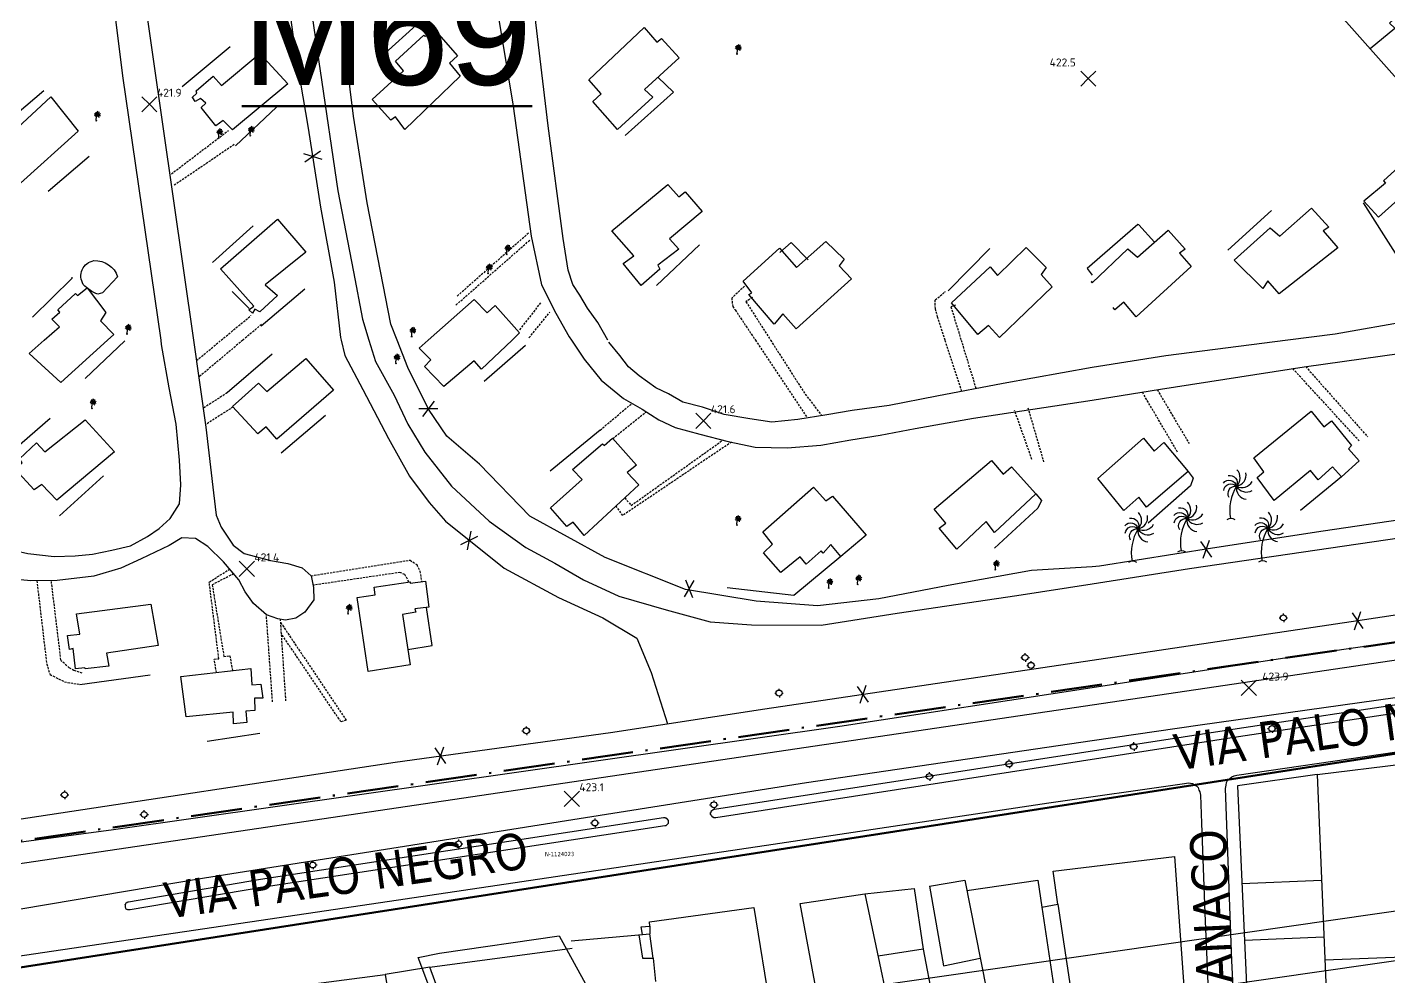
# Model space of a CAD drawing. Header units: metres. Extents: x 2 to 659295185, y -28 to 1124222152.
# Drawn here: x 656244.4 to 656563.3, y 1123994.5 to 1124216.8 of the extents above; entities that cross this region are included whole.
import ezdxf
from ezdxf.enums import TextEntityAlignment as Align

# ---------------------------------------------------------------- set-up
doc = ezdxf.new("R2010")
doc.units = ezdxf.units.M
doc.header["$MEASUREMENT"] = 0
doc.linetypes.add('ACAD_ISO10W100', pattern=[18.5, 12, -3, 0.5, -3])
doc.linetypes.add('DASHED', pattern=[0.75, 0.5, -0.25])
doc.layers.get('0').update_dxf_attribs({"linetype": 'CONTINUOUS'})
for name, color, linetype in [('CALLES', 1, 'CONTINUOUS'), ('CANAL', 5, 'CONTINUOUS'), ('CARRET-PAV', 10, 'CONTINUOUS'), ('CASA', 7, 'CONTINUOUS'), ('CERCA', 7, 'CONTINUOUS'), ('CONCRETO', 7, 'DASHED'), ('CURVAS', 2, 'CONTINUOUS'), ('División Parroquial', 130, 'CONTINUOUS'), ('MANZANA', 30, 'CONTINUOUS'), ('PALMERA', 3, 'CONTINUOUS'), ('Parcelas', 140, 'CONTINUOUS'), ('PARED', 7, 'CONTINUOUS'), ('POSTE', 2, 'CONTINUOUS'), ('PUNTO-ELEV', 7, 'CONTINUOUS')]:
    doc.layers.add(name, color=color, linetype=linetype)
doc.layers.add('MANZANA URBA', color=30, linetype='ACAD_ISO10W100', lineweight=80)
doc.styles.add("PG'''Edf$0$Arial", font='arial.ttf')
doc.styles.add('SIMPLEX', font='SIMPLEX', dxfattribs={"width": 1.33})
doc.styles.get("Standard").update_dxf_attribs({"font": 'tahoma.ttf'})

# ---------------------------------------------------------------- blocks, each defined once
blk = doc.blocks.new('FENCTICK')
for p, q in [((-2, -4), (2, 4)), ((2, -4), (-2, 4))]:
    blk.add_line(p, q)
blk = doc.blocks.new('PALMERA')
at = {"layer": 'PALMERA'}
for points in [[(0, 0), (0, 0, 0.424837), (0.04, 1.52)], [(-1.23, 0.29, -0.633254), (0, 0, 0.424837), (1.47, -0.41)], [(-1.2, -0.41, -0.633254), (0, 0, 0.424837), (1.46, 0.44)], [(-0.69, -1.06, -0.633254), (0, 0, 0.424837), (0.88, 1.25)], [(-0.79, 0.99, -0.633254), (0, 0, 0.424837), (0.91, -1.23)]]:
    blk.add_lwpolyline(points, format="xyb", dxfattribs=at)
for centre, radius, start, end in [((3.67, -2.25), 4.3, 148.4707, 190.3981), ((-0.5, -3.71, -1.72), 0.688, 55.4664, 124.5336)]:
    blk.add_arc(centre, radius, start, end, dxfattribs=at)
blk = doc.blocks.new('SPOTX')
for points in [[(-0.71, -0.71), (0, 0), (0.71, 0.71)], [(0.71, -0.71), (0, 0), (-0.71, 0.71)]]:
    blk.add_lwpolyline(points)
blk = doc.blocks.new('POSTES')
at = {"layer": 'POSTE', "elevation": 431.35}
for points in [[(657805.97, 1127519.6), (657806.27, 1127519.61)], [(657806.94, 1127520.61), (657806.94, 1127520.31)], [(657807.68, 1127519.6), (657807.98, 1127519.61)], [(657807.07, 1127518.89), (657807.08, 1127518.59)]]:
    blk.add_lwpolyline(points, dxfattribs=at)
at = {"layer": 'POSTE', "color": 2}
blk.add_circle((657806.98, 1127519.6, 425.07), 0.7, dxfattribs=at)

msp = doc.modelspace()

# ---------------------------------------------------------------- linework, layer by layer
at = {"layer": 'CANAL'}
for points, elevation in [([(656300.0167, 1124296.1181), (656308.952, 1124234.7905), (656317.206, 1124178.4425)], 426.2108), ([(656300.133, 1124295.1595), (656308.952, 1124234.7905), (656317.206, 1124178.4425)], 426.2108), ([(656317.206, 1124178.4425), (656320.86, 1124159.525), (656322.958, 1124148.467), (656324.4821, 1124143.511)], 857.5607), ([(656324.4821, 1124143.511), (656326.021, 1124138.507), (656330.379, 1124130.67), (656333.614, 1124123.829), (656337.575, 1124117.261), (656343.795, 1124109.292), (656352.637, 1124101.126), (656361.222, 1124094.994), (656367.993, 1124091.321), (656374.729, 1124087.428), (656383.04, 1124083.583), (656394.114, 1124080.379), (656404.434, 1124077.594), (656414.06, 1124076.851), (656430.38, 1124076.803), (656448.211, 1124079.565), (656476.21, 1124083.728), (656493.8615, 1124086.4872)], 426.2108), ([(656493.8615, 1124086.4872), (656516.699, 1124090.057), (656575.952, 1124098.739), (656622.84, 1124105.856), (656670.169, 1124112.4759)], 426.2108)]:
    msp.add_lwpolyline(points, dxfattribs=dict(at, elevation=elevation))
at = {"layer": 'CARRET-PAV'}
for points, elevation in [([(656275.7827, 1124143.511), (656266.815, 1124205.44), (656257.462, 1124280.461), (656256.052, 1124283.7385)], 1293.2381), ([(656263.538, 1124282.0715), (656273.818, 1124210.391), (656283.3623, 1124143.511)], 860.3989), ([(656263.538, 1124282.0715), (656273.818, 1124210.391), (656283.3623, 1124143.511)], 1291.7488), ([(656380.4457, 1124143.511), (656378.116, 1124147.619), (656375.665, 1124150.98), (656373.891, 1124154.051), (656372.268, 1124156.585), (656371.126, 1124159.913), (656370.003, 1124167.356), (656366.431, 1124193.685), (656362.909, 1124223.119), (656361.18, 1124238.2), (656361.2864, 1124240.0458), (656361.4733, 1124240.9785), (656361.642, 1124241.54), (656362.4545, 1124242.6572), (656363.116, 1124243.208), (656365.163, 1124244.465), (656367.428, 1124245.357), (656368.8964, 1124245.7793), (656403.6291, 1124251.0142), (656462.9529, 1124260.2019), (656493.8615, 1124264.8998)], 1291.7164), ([(656350.008, 1124248.3845), (656358.287, 1124198.306), (656362.473, 1124167.892), (656364.927, 1124156.507), (656368.264, 1124149.86), (656371.407, 1124144.258), (656371.9154, 1124143.511)], 859.8756), ([(656350.008, 1124248.3845), (656358.287, 1124198.306), (656362.473, 1124167.892), (656364.927, 1124156.507), (656368.264, 1124149.86), (656371.407, 1124144.258), (656371.9154, 1124143.511)], 1291.2255), ([(656218.168, 1124134.8275), (656223.5283, 1124119.6442), (656229.1349, 1124107.4842), (656233.374, 1124099.6963), (656234.5547, 1124098.0729), (656236.8093, 1124096.0404), (656238.0233, 1124095.1875), (656241.8276, 1124094.1531), (656244.5871, 1124093.548), (656250.7407, 1124092.8649), (656255.6636, 1124093.0015), (656259.7659, 1124093.4114), (656264.2785, 1124094.3678), (656268.6544, 1124095.3242), (656272.62, 1124097.5102), (656275.355, 1124099.4231), (656277.9531, 1124101.7458), (656280.1411, 1124105.1615), (656280.4146, 1124109.6702), (656280.1411, 1124115.4087), (656279.3206, 1124123.8797), (656277.6796, 1124132.3507), (656275.924, 1124142.535), (656275.7827, 1124143.511)], 430.5383), ([(656283.3623, 1124143.511), (656286.3052, 1124123.1198), (656288.0832, 1124107.7554), (656288.688, 1124102.561), (656289.857, 1124099.724), (656292.654, 1124095.503), (656295.231, 1124093.585), (656301.437, 1124091.918), (656301.437, 1124091.918), (656305.4499, 1124091.2233), (656305.4499, 1124091.2233), (656308.82, 1124090.227), (656310.931, 1124088.329), (656311.512, 1124085.639), (656311.573, 1124082.746), (656309.429, 1124079.813), (656307.344, 1124078.391), (656304.906, 1124077.975), (656303.104, 1124078.294), (656300.496, 1124079.176), (656297.464, 1124081.823), (656295.45, 1124084.605), (656293.99, 1124087.378), (656290.4079, 1124091.6331), (656286.7157, 1124095.1855), (656283.887, 1124097.094), (656280.688, 1124097.237), (656277.6796, 1124095.4608), (656271.1158, 1124092.3183), (656266.3297, 1124090.1323), (656260.0394, 1124088.2195), (656251.4244, 1124087.2631), (656245.2709, 1124087.1264), (656239.6643, 1124087.6729)], 429.049), ([(656371.9154, 1124143.511), (656374.917, 1124139.1), (656378.846, 1124134.145), (656384.095, 1124129.827), (656388.449, 1124127.366), (656392.362, 1124124.845), (656396.216, 1124123.076), (656401.959, 1124121.47), (656408.6191, 1124119.8173), (656414.8989, 1124118.4448), (656422.4183, 1124118.2928), (656430.3464, 1124118.9141), (656437.3417, 1124120.1567), (656444.1816, 1124121.2439), (656452.4206, 1124122.7971), (656466.1004, 1124125.2822), (656493.8615, 1124129.4404)], 428.5257), ([(656493.8615, 1124137.1513), (656472.9866, 1124133.3465), (656457.4834, 1124130.4053), (656446.2976, 1124128.2485), (656437.663, 1124127.0721), (656431.7455, 1124126.0588), (656424.9056, 1124124.9716), (656418.8429, 1124124.3503), (656413.7214, 1124125.1113), (656407.6379, 1124126.0917), (656402.564, 1124127.826), (656398.022, 1124129.0328), (656394.614, 1124130.922), (656391.653, 1124132.384), (656387.802, 1124135.193), (656385.2663, 1124137.268), (656383.274, 1124139.909), (656380.702, 1124143.059), (656380.702, 1124143.059)], 429.0166), ([(656493.8615, 1124129.4404), (656509.856, 1124132.011), (656543.519, 1124137.284), (656575.235, 1124141.696), (656586.945, 1124143.511)], 428.5257), ([(656539.6567, 1124143.511), (656511.094, 1124139.869), (656493.8615, 1124137.1513)], 429.0166), ([(656660.919, 1124086.6785), (656541.483, 1124069.443), (656493.8615, 1124062.1351)], 429.2343), ([(656493.8615, 1124049.754), (656519.125, 1124053.444), (656593.796, 1124063.924), (656661.2366, 1124074.1281), (656661.2366, 1124074.1281), (656662.3859, 1124073.9193), (656663.5353, 1124073.3972), (656664.2667, 1124072.0398), (656664.539, 1124067.977)], 430.8328), ([(656493.8615, 1124062.1351), (656434.757, 1124053.065), (656264.628, 1124028.827), (656210.212, 1124021.581), (656203.35, 1124021.578), (656197.156, 1124022.588), (656193.917, 1124024.158), (656192.971, 1124024.896), (656190.275, 1124027.584), (656189.022, 1124029.622), (656187.9, 1124031.86), (656187.701, 1124031.956), (656183.509, 1124042.7335)], 429.2343), ([(656211.243, 1123971.436), (656211.425, 1123974.218), (656212.85, 1123976.943), (656216.457, 1123981.02), (656216.9673, 1123983.6034), (656216.087, 1123992.335), (656216.404, 1123995.227), (656217.697, 1123998.628), (656220.152, 1124001.393), (656224.931, 1124005.42), (656231.53, 1124008.162), (656236.8744, 1124009.3507), (656285.981, 1124017.601), (656426.939, 1124039.979), (656493.8615, 1124049.754)], 430.8328)]:
    msp.add_lwpolyline(points, dxfattribs=dict(at, elevation=elevation))
at = {"layer": 'CARRET-PAV', "linetype": 'Continuous', "elevation": 429.0166, "flags": 128}
msp.add_lwpolyline([(656586.195, 1124151.15), (656550.801, 1124144.932), (656539.6567, 1124143.511)], dxfattribs=at)
at = {"layer": 'CASA'}
for points, elevation in [([(656345.201, 1124210.052), (656343.327, 1124208.352), (656345.855, 1124205.297), (656332.915, 1124192.832), (656330.68, 1124195.824), (656329.59, 1124195), (656325.239, 1124199.844), (656332.561, 1124206.564), (656330.728, 1124208.858), (656337.338, 1124214.933), (656337.629, 1124214.585), (656339.679, 1124216.412)], 862.9976), ([(656388.9381, 1124216.7355), (656391.903, 1124213.265), (656393.037, 1124214.184), (656397.124, 1124209.645), (656388.996, 1124202.209), (656390.959, 1124200.428), (656382.685, 1124192.81), (656376.915, 1124199.427), (656378.875, 1124201.158), (656375.99, 1124204.493)], 863.3314), ([(656305.473, 1124203.503), (656292.519, 1124192.746), (656290.317, 1124194.909), (656288.582, 1124193.677), (656285.172, 1124198.027), (656286.258, 1124198.972), (656285.044, 1124200.136), (656283.81, 1124199.401), (656283.239, 1124200.246), (656283.11, 1124200.341), (656284.156, 1124201.366), (656284.045, 1124201.884), (656288.005, 1124205.352), (656289.915, 1124203.138), (656298.942, 1124210.67)], 863.4688), ([(656242.874, 1124180.237), (656236.516, 1124188.05), (656249.9803, 1124200.4616), (656256.338, 1124192.485)], 863.5768), ([(656402.528, 1124173.613), (656394.893, 1124167.253), (656397.021, 1124164.821), (656392.179, 1124161.04), (656392.631, 1124160.143), (656388.252, 1124156.287), (656384.033, 1124161.448), (656386.504, 1124163.241), (656381.397, 1124169.149), (656394.5, 1124179.955), (656397.096, 1124177.071), (656398.526, 1124178.21)], 863.4197), ([(656303.036, 1124171.837), (656309.705, 1124164.091), (656300.173, 1124156.446), (656303.084, 1124153.945), (656298.892, 1124150.167), (656297.739, 1124150.781), (656297.221, 1124149.873), (656296.366, 1124150.63), (656297.521, 1124151.435), (656289.734, 1124160.183)], 863.351), ([(656431.4916, 1124166.6392), (656435.7699, 1124162.5047), (656434.623, 1124160.945), (656437.501, 1124157.889), (656424.507, 1124146.195), (656421.416, 1124149.645), (656419.355, 1124147.283), (656413.445, 1124154.204), (656414.135, 1124154.569), (656412.118, 1124157.352), (656420.6532, 1124165.0709), (656424.6463, 1124160.5087)], 863.4688), ([(656478.4105, 1124165.2135), (656483.1167, 1124160.5087), (656481.892, 1124158.877), (656484.535, 1124155.994), (656472.185, 1124144.146), (656469.616, 1124146.942), (656467.093, 1124144.82), (656460.896, 1124152.218), (656469.9965, 1124160.6513), (656471.723, 1124158.69)], 863.5179), ([(656309.715, 1124139.23), (656316.19, 1124131.808), (656302.8923, 1124120.2983), (656300.413, 1124123.256), (656298.422, 1124121.613), (656292.536, 1124128.011), (656294.687, 1124129.963), (656298.579, 1124133.475), (656300.595, 1124131.458)], 432.1484), ([(656545.1759, 1124126.914), (656548.158, 1124123.2408), (656549.8918, 1124124.6269), (656554.639, 1124118.887), (656553.9143, 1124118.0429), (656556.411, 1124115.2707), (656552.263, 1124111.538), (656550.122, 1124113.882), (656546.769, 1124110.786), (656544.9678, 1124112.9836), (656536.5068, 1124105.9837), (656532.4843, 1124111.3203), (656534.051, 1124112.698), (656531.742, 1124115.986)], 432.9436), ([(656257.995, 1124124.879), (656264.882, 1124117.378), (656251.371, 1124106.0396), (656247.8434, 1124109.6834), (656246.074, 1124108.447), (656241.6461, 1124113.3033), (656243.267, 1124114.8274), (656242.5996, 1124115.7561), (656246.6039, 1124119.4713), (656248.6061, 1124117.3995)], 431.7066), ([(656366.975, 1124104.283), (656374.414, 1124110.851), (656372.187, 1124113.232), (656379.202, 1124119.243), (656379.583, 1124118.857), (656381.558, 1124120.548), (656387.125, 1124114.26), (656384.996, 1124112.506), (656387.719, 1124109.611), (656374.877, 1124097.8), (656372.28, 1124100.891), (656370.813, 1124099.859)], 432.3349), ([(656510.6551, 1124119.5262), (656516.343, 1124112.724), (656506.6216, 1124104.4482), (656504.829, 1124106.751), (656501.2455, 1124103.65), (656495.1686, 1124111.1164), (656505.908, 1124120.598), (656508.4036, 1124117.5358)], 431.6673), ([(656462.1355, 1124094.5983), (656458.0159, 1124099.4861), (656459.593, 1124100.696), (656456.88, 1124103.976), (656470.279, 1124115.324), (656472.995, 1124112.166), (656474.98, 1124113.836), (656480.636, 1124107.498), (656471.0184, 1124098.4571), (656469.034, 1124101.032)], 432.0404), ([(656433.019, 1124106.972), (656440.9534, 1124097.829), (656434.978, 1124092.867), (656432.6906, 1124095.649), (656430.861, 1124093.6441), (656430.3888, 1124094.1748), (656426.9066, 1124091.0494), (656425.485, 1124092.772), (656420.927, 1124089.088), (656420.927, 1124089.088), (656416.858, 1124093.688), (656418.9979, 1124095.708), (656416.731, 1124098.626), (656428.563, 1124109.064), (656431.498, 1124105.857)], 431.7066), ([(656324.3, 1124065.967), (656321.736, 1124083.291), (656325.918, 1124083.892), (656325.688, 1124085.675), (656334.101, 1124086.93), (656334.13, 1124086.606), (656337.734, 1124087.111), (656338.475, 1124080.968), (656335.221, 1124080.62), (656335.435, 1124079.841), (656332.332, 1124079.315), (656334.11, 1124067.5)], 432.1582), ([(656263.548, 1124067.207), (656258.032, 1124066.519), (656257.953, 1124066.799), (656255.768, 1124066.57), (656255.184, 1124071.342), (656254.3149, 1124071.1205), (656253.8382, 1124074.3593), (656256.753, 1124074.696), (656255.977, 1124079.464), (656273.396, 1124081.665), (656275.075, 1124072.052), (656263.03, 1124070.251)], 431.844), ([(656296.7939, 1124066.6297), (656297.067, 1124062.794), (656299.155, 1124062.989), (656299.6541, 1124059.6756), (656297.6519, 1124059.6756), (656297.782, 1124056.787), (656295.629, 1124056.607), (656295.8404, 1124053.96), (656292.731, 1124053.696), (656292.6942, 1124056.4368), (656281.693, 1124055.285), (656280.452, 1124064.726)], 431.5495)]:
    msp.add_lwpolyline(points, close=True, dxfattribs=dict(at, elevation=elevation))
at = {"layer": 'CASA', "linetype": 'Continuous'}
for points, elevation in [([(656580.0928, 1124189.2888), (656576.188, 1124193.585), (656562.073, 1124180.837), (656562.547, 1124180.266), (656557.495, 1124176.047), (656560.966, 1124172.317), (656565.534, 1124176.451), (656565.745, 1124176.044), (656577.742, 1124187.154)], 432.1091), ([(656545.217, 1124174.401), (656549.274, 1124169.966), (656547.944, 1124169.092), (656551.372, 1124165.147), (656537.699, 1124154.38), (656534.974, 1124157.395), (656533.804, 1124155.603), (656527.146, 1124162.209), (656535.543, 1124169.839), (656537.817, 1124167.873)], 432.06)]:
    msp.add_lwpolyline(points, close=True, dxfattribs=dict(at, elevation=elevation))
at = {"layer": 'CASA', "linetype": 'Continuous', "elevation": 432.06}
msp.add_lwpolyline([(656493.8615, 1124156.9118), (656502.225, 1124164.933), (656504.47, 1124162.914), (656511.664, 1124169.3), (656515.66, 1124164.815), (656514.321, 1124163.905), (656517.062, 1124160.742), (656504.186, 1124148.982), (656501.272, 1124152.402), (656499.184, 1124150.615), (656498.7495, 1124151.1291)], dxfattribs=at)
at = {"layer": 'CASA', "elevation": 863.4394}
msp.add_lwpolyline([(656262.063, 1124154.614), (656260.999, 1124154.275, -0.11715841), (656257.58, 1124156.552, -0.53372815), (656260.072, 1124162.144, -0.34943871), (656265.582, 1124158.309)], format="xyb", close=True, dxfattribs=at)
at = {"layer": 'CASA'}
for points, elevation in [([(656248.429, 1124143.511), (656251.979, 1124146.62), (656250.189, 1124148.391), (656252.11, 1124150.106), (656251.575, 1124150.645), (656255.763, 1124154.433), (656256.204, 1124154.001), (656258.471, 1124155.772), (656262.883, 1124150.013), (656261.579, 1124148.022), (656264.735, 1124144.873), (656263.2439, 1124143.511)], 863.1841), ([(656493.8615, 1124156.9118), (656493.661, 1124157.149), (656493.8615, 1124157.2997)], 863.4099), ([(656338.3611, 1124143.511), (656349.142, 1124153.051), (656352.186, 1124149.937), (656354.062, 1124151.624), (656359.736, 1124145.225), (656358.008, 1124143.511)], 863.4492), ([(656263.2439, 1124143.511), (656252.3371, 1124133.6118), (656244.871, 1124140.395), (656248.429, 1124143.511)], 431.8342), ([(656358.008, 1124143.511), (656350.8133, 1124136.7588), (656349.158, 1124138.667), (656342.033, 1124132.671), (656337.471, 1124137.373), (656338.9695, 1124138.9455), (656336.258, 1124141.65), (656338.3611, 1124143.511)], 432.0993)]:
    msp.add_lwpolyline(points, dxfattribs=dict(at, elevation=elevation))
at = {"layer": 'CERCA'}
for points, elevation in [([(656331.0934, 1124143.511), (656329.644, 1124147.281), (656327.171, 1124159.698), (656324.063, 1124175.637), (656320.866, 1124195.936), (656318.509, 1124214.914), (656314.248, 1124242.35), (656311.04, 1124264.715), (656310.553, 1124273.975), (656309.303, 1124297.892), (656293.313, 1124294.874), (656298.94, 1124268.109), (656302.115, 1124248.469), (656304.355, 1124231.854), (656307.205, 1124210.99), (656310.275, 1124193.184), (656313.104, 1124174.667), (656316.347, 1124157.06), (656317.813, 1124144.116), (656317.9611, 1124143.511)], 861.4268), ([(656317.9611, 1124143.511), (656318.83, 1124139.961), (656323.059, 1124131.974), (656329.057, 1124120.514), (656333.957, 1124111.666), (656338.592, 1124105.482), (656342.381, 1124101.107), (656356.182, 1124090.12), (656368.846, 1124083.226), (656379.239, 1124078.531), (656387.189, 1124073.7047), (656390.6146, 1124065.7184), (656394.3715, 1124053.7015)], 430.0769), ([(656493.8615, 1124090.4588), (656479.677, 1124089.574), (656479.677, 1124089.574), (656460.122, 1124086.1), (656443.879, 1124082.914), (656429.552, 1124081.295), (656415.187, 1124082.4), (656398.614, 1124085.115), (656379.834, 1124092.637), (656362.136, 1124102.272), (656350.359, 1124114.515), (656342.759, 1124121.061), (656338.443, 1124127.329), (656333.562, 1124137.09), (656331.0934, 1124143.511)], 430.0769), ([(656670.0036, 1124116.2463), (656641.6472, 1124112.399), (656619.8356, 1124109.4666), (656606.729, 1124107.6095), (656606.729, 1124107.6095), (656573.934, 1124102.599), (656547.9563, 1124098.7863), (656522.0531, 1124094.7784), (656495.597, 1124090.567), (656493.8615, 1124090.4588)], 430.0769), ([(656493.8615, 1124068.5697), (656556.0599, 1124077.8361), (656607.266, 1124085.578), (656638.0478, 1124089.7929), (656670.0329, 1124095.6199), (656670.8821, 1124097.4868), (656670.9953, 1124101.2771), (656670.7689, 1124106.2555), (656670.6305, 1124108.838)], 431.4872), ([(656197.1794, 1124032.1939), (656199.96, 1124025.557), (656242.02, 1124031.309), (656330.604, 1124044.735), (656381.09, 1124051.667), (656417.185, 1124057.196), (656493.8615, 1124068.5697)], 431.4872)]:
    msp.add_lwpolyline(points, dxfattribs=dict(at, elevation=elevation))
at = {"layer": 'CONCRETO', "linetype": 'Continuous', "elevation": 431.9127}
msp.add_lwpolyline([(656558.9544, 1124211.793), (656564.764, 1124216.541), (656563.526, 1124217.714), (656573.7937, 1124227.374)], dxfattribs=at)
at = {"layer": 'CONCRETO'}
for points, elevation in [([(656278.199, 1124182.446), (656291.596, 1124192.639)], 860.5923), ([(656292.93, 1124189.301), (656278.794, 1124179.736)], 860.5923), ([(656361.849, 1124168.567), (656345.107, 1124153.791)], 860.5432), ([(656344.863, 1124151.743), (656362.308, 1124167.082)], 860.5432), ([(656412.444, 1124156.123), (656409.442, 1124153.367), (656409.673, 1124151.397), (656410.267, 1124150.584), (656414.9957, 1124143.511)], 860.7101), ([(656359.843, 1124145.965), (656364.779, 1124152.301)], 860.4549), ([(656414.288, 1124153.542), (656412.785, 1124152.51), (656418.5509, 1124143.511)], 860.9457), ([(656459.4347, 1124143.511), (656457.664, 1124148.962), (656457.14, 1124150.916), (656457.102, 1124152.938), (656458.805, 1124154.32), (656459.531, 1124154.918)], 860.0524), ([(656289.8714, 1124143.511), (656296.837, 1124149.275)], 860.1309), ([(656361.965, 1124144.081), (656366.874, 1124150.079)], 860.4549), ([(656461.849, 1124151.737), (656460.786, 1124151.326), (656461.222, 1124149.89), (656463.1774, 1124143.511)], 860.553), ([(656299.299, 1124147.174), (656294.9361, 1124143.511)], 860.5923), ([(656284.084, 1124138.722), (656289.8714, 1124143.511)], 428.781), ([(656294.9361, 1124143.511), (656284.6131, 1124134.8441)], 429.2424), ([(656414.9957, 1124143.511), (656427.1517, 1124125.3286)], 429.3602), ([(656418.5509, 1124143.511), (656426.656, 1124130.861), (656430.5194, 1124125.8639)], 429.5958), ([(656463.3314, 1124131.5148), (656459.4347, 1124143.511)], 428.7025), ([(656463.1774, 1124143.511), (656466.6611, 1124132.1465)], 429.2031), ([(656556.411, 1124119.9141), (656540.833, 1124136.8633)], 429.5762), ([(656543.8786, 1124137.3341), (656558.371, 1124120.903)], 429.5468), ([(656291.27, 1124131.18), (656285.6631, 1124127.5691)], 429.1737), ([(656513.8775, 1124117.2954), (656505.617, 1124131.3298)], 429.4191), ([(656509.1173, 1124131.8923), (656516.554, 1124119.325)], 429.4191), ([(656292.6644, 1124127.8716), (656286.2185, 1124123.7203)], 429.1737), ([(656378.606, 1124122.441), (656386.0692, 1124128.7112)], 429.4584), ([(656381.5957, 1124120.5055), (656389.3976, 1124126.7549)], 429.0559), ([(656479.747, 1124115.599), (656475.7049, 1124127.0749)], 429.1246), ([(656478.8257, 1124127.6574), (656482.5, 1124114.996)], 429.0068), ([(656384.411, 1124106.5686), (656385.915, 1124104.817), (656407.387, 1124120.1231)], 429.2522), ([(656409.3894, 1124119.6489), (656383.924, 1124102.469), (656382.358, 1124104.6804)], 429.105), ([(656310.9239, 1124088.3354), (656334.097, 1124092.003), (656335.677, 1124090.953), (656336.397, 1124089.416), (656336.8091, 1124086.9814)], 429.4388), ([(656288.7564, 1124065.6934), (656288.239, 1124068.828), (656289.317, 1124068.935), (656287.067, 1124086.854), (656291.8467, 1124089.924)], 428.8595), ([(656292.7864, 1124088.8078), (656287.759, 1124086.231), (656290.502, 1124069.48), (656291.914, 1124069.605), (656292.5024, 1124066.1298)], 428.3589), ([(656333.8476, 1124086.8922), (656332.9, 1124088.641), (656331.742, 1124089.128), (656311.4072, 1124086.1245)], 429.4388), ([(656246.6948, 1124087.158), (656249.002, 1124067.662), (656249.791, 1124065.222), (656253.17, 1124063.509), (656256.73, 1124062.923)], 428.6632), ([(656257.339, 1124065.524), (656255.393, 1124066.179), (656254.3, 1124066.788), (656252.47, 1124068.372), (656252.337, 1124068.665), (656250.073, 1124087.233)], 428.6632), ([(656301.89, 1124058.837), (656300.4594, 1124079.2081)], 428.4865), ([(656305.0362, 1124059.0529), (656303.76, 1124078.1779)], 428.4865), ([(656303.8139, 1124077.3713), (656319.129, 1124054.543), (656317.902, 1124054.17), (656303.9887, 1124074.7515)], 428.4963)]:
    msp.add_lwpolyline(points, dxfattribs=dict(at, elevation=elevation))
at = {"layer": 'CURVAS', "lineweight": 0}
msp.add_lwpolyline([(657455, 1124185), (656200, 1123990), (656283, 1123717), (657209, 1123527), (657217, 1123883), (657420, 1123852), (657455, 1124185)], dxfattribs=at)
at = {"layer": 'CURVAS', "lineweight": 100}
msp.add_lwpolyline([(657455, 1124185), (657420, 1123852), (657217, 1123883), (657217, 1123883), (656283, 1123717), (656200, 1123990), (657455, 1124185)], dxfattribs=at)
at = {"layer": 'División Parroquial', "color": 1, "flags": 128}
for points in [[(655228.2993, 1126747.0884), (655417.4425, 1125604.451), (655519.2869, 1124981.3778), (655578.3684, 1124612.6329), (655612.1598, 1124420.9019), (655644.8628, 1124208.4752), (655659.3755, 1124145.7179), (655704.068, 1124069.4635), (655766.2087, 1124005.1965), (655831.623, 1123959.4359), (655914.4772, 1123930.0218), (655992.9694, 1123928.9321), (656078.6272, 1123940.1598), (656245.6138, 1123964.0049), (656743.7041, 1124035.5804), (658039.8848, 1124226.3115)], [(658480.577, 1123580.0076), (658492.1763, 1123631.4687), (658520.1298, 1123754.3737), (658546.5907, 1123940.9057), (658561.3177, 1124038.3659), (658586.3109, 1124167.6196), (658611.3288, 1124300.9225), (658037.6324, 1124214.3101), (656741.4517, 1124023.5789), (656243.3614, 1123952.0035), (656076.3748, 1123928.1583), (655990.717, 1123916.9306), (655912.2248, 1123918.0204), (655829.3706, 1123947.4344), (655763.9563, 1123993.1951), (655701.8156, 1124057.462), (655657.1231, 1124133.7165), (655642.6105, 1124196.4737), (655609.9074, 1124408.9005), (655576.116, 1124600.6315), (655517.0345, 1124969.3764), (655415.1901, 1125592.4496), (655226.0469, 1126735.087)]]:
    msp.add_lwpolyline(points, dxfattribs=at)
at = {"layer": 'División Parroquial', "lineweight": -3}
msp.add_lwpolyline([(656336, 1123999), (656341, 1124000), (656369, 1124004), (656419, 1123913), (656420, 1123913), (656416, 1123884), (656344, 1123873), (656346, 1123854), (656243, 1123852), (656242, 1123859), (656225, 1123909), (656223, 1123914), (656221, 1123922), (656357, 1123943), (656336, 1123999)], dxfattribs=at)
at = {"layer": 'MANZANA', "lineweight": -2}
for p, q in [((656527.8031, 1124052.5923), (656725.0189, 1124082.2163)), ((656651.499, 1124081.3465), (656216.7698, 1124017.0496)), ((656725.2416, 1124080.3367), (656528.1411, 1124050.6028)), ((656405.3853, 1124033.6962), (656527.8031, 1124052.5923)), ((656528.1411, 1124050.6028), (656405.7233, 1124031.7066)), ((656527.8031, 1124052.5923), (656527.8031, 1124052.5923)), ((656527.7453, 1124041.6446), (656565.1897, 1124047.1235)), ((656525.3376, 1124039.9749), (656525.6674, 1124040.5348)), ((656525.6674, 1124040.5348), (656526.1044, 1124040.8647)), ((656526.1044, 1124040.8647), (656526.5415, 1124041.3046)), ((656526.5415, 1124041.3046), (656527.0857, 1124041.5346)), ((656527.0857, 1124041.5346), (656527.7453, 1124041.6446)), ((656483.7208, 1124035.1459), (656515.4755, 1124039.715)), ((656515.4755, 1124039.715), (656516.465, 1124039.8249)), ((656516.465, 1124039.8249), (656517.3391, 1124039.725)), ((656517.3391, 1124039.725), (656517.8916, 1124039.395)), ((656517.8916, 1124039.395), (656518.3286, 1124039.1751)), ((656518.3286, 1124039.1751), (656518.6584, 1124038.7352)), ((656518.6584, 1124038.7352), (656518.8811, 1124038.1753)), ((656518.8811, 1124038.1753), (656519.1037, 1124037.7354)), ((656519.1037, 1124037.7354), (656519.2191, 1124036.9655)), ((656525.1232, 1124038.5352), (656525.2304, 1124039.315)), ((656526.6157, 1123998.1734), (656525.1232, 1124038.5352)), ((656525.2304, 1124039.315), (656525.3376, 1124039.9749)), ((656419.1146, 1124025.4679), (656483.7208, 1124035.1459)), ((656519.2191, 1124036.9655), (656519.4665, 1124030.4369)), ((656299.0633, 1124017.2995), (656393.4453, 1124031.7666)), ((656393.4453, 1124031.7666), (656393.5607, 1124031.7666)), ((656393.5607, 1124031.7666), (656393.5607, 1124031.7666)), ((656393.5607, 1124031.7666), (656393.6679, 1124031.7666)), ((656393.6679, 1124031.7666), (656393.7751, 1124031.7666)), ((656393.7751, 1124031.7666), (656393.8906, 1124031.6566)), ((656393.8906, 1124031.6566), (656393.8906, 1124031.6566)), ((656393.8906, 1124031.6566), (656393.9977, 1124031.6566)), ((656393.9977, 1124031.6566), (656394.1049, 1124031.6566)), ((656394.1049, 1124031.6566), (656394.1049, 1124031.5466)), ((656394.1049, 1124031.5466), (656394.2204, 1124031.5466)), ((656394.2204, 1124031.5466), (656394.3276, 1124031.4367)), ((656394.3276, 1124031.4367), (656394.3276, 1124031.4367)), ((656394.3276, 1124031.4367), (656394.4348, 1124031.3267)), ((656394.4348, 1124031.3267), (656394.4348, 1124031.3267)), ((656394.4348, 1124031.3267), (656394.4348, 1124031.2167)), ((656394.4348, 1124031.2167), (656394.5502, 1124031.1067)), ((656394.5502, 1124031.1067), (656394.5502, 1124031.1067)), ((656394.5502, 1124031.1067), (656394.5502, 1124030.9967)), ((656394.5502, 1124030.9967), (656394.5502, 1124030.8868)), ((656394.5502, 1124030.8868), (656394.5502, 1124030.7768)), ((656404.5112, 1124032.8064), (656404.5112, 1124032.9164)), ((656404.5112, 1124032.9164), (656404.6184, 1124032.9164)), ((656404.5112, 1124032.6964), (656404.5112, 1124032.8064)), ((656404.5112, 1124032.5864), (656404.5112, 1124032.6964)), ((656404.5112, 1124032.4764), (656404.5112, 1124032.5864)), ((656404.5112, 1124032.5864), (656404.5112, 1124032.5864)), ((656404.6266, 1124032.3665), (656404.5112, 1124032.4764)), ((656404.6184, 1124033.1463), (656404.7256, 1124033.2563)), ((656404.6184, 1124033.0263), (656404.6184, 1124033.1463)), ((656404.6184, 1124033.1463), (656404.6184, 1124033.1463)), ((656404.6184, 1124032.9164), (656404.6184, 1124033.0263)), ((656404.6266, 1124032.2565), (656404.6266, 1124032.3665)), ((656404.7338, 1124032.1465), (656404.6266, 1124032.2565)), ((656404.6266, 1124032.2565), (656404.6266, 1124032.2565)), ((656404.7256, 1124033.2563), (656404.7256, 1124033.3663)), ((656404.7256, 1124033.3663), (656404.841, 1124033.3663)), ((656404.841, 1124032.0365), (656404.7338, 1124032.1465)), ((656404.7338, 1124032.1465), (656404.7338, 1124032.1465)), ((656404.841, 1124033.3663), (656404.841, 1124033.4762)), ((656404.841, 1124033.4762), (656404.9482, 1124033.4762)), ((656404.841, 1124031.9266), (656404.841, 1124032.0365)), ((656404.9565, 1124031.9266), (656404.841, 1124031.9266)), ((656404.9482, 1124033.4762), (656405.0554, 1124033.5862)), ((656404.9565, 1124031.8166), (656404.9565, 1124031.9266)), ((656405.0637, 1124031.8166), (656404.9565, 1124031.8166)), ((656405.0554, 1124033.5862), (656405.0554, 1124033.5862)), ((656405.0554, 1124033.5862), (656405.1626, 1124033.5862)), ((656405.1709, 1124031.8166), (656405.0637, 1124031.8166)), ((656405.1626, 1124033.5862), (656405.2781, 1124033.5862)), ((656405.1709, 1124031.7066), (656405.1709, 1124031.8166)), ((656405.2863, 1124031.7066), (656405.1709, 1124031.7066)), ((656405.2781, 1124033.5862), (656405.2781, 1124033.6962)), ((656405.2781, 1124033.6962), (656405.3853, 1124033.6962)), ((656405.3935, 1124031.7066), (656405.2863, 1124031.7066)), ((656405.5007, 1124031.7066), (656405.3935, 1124031.7066)), ((656405.6161, 1124031.7066), (656405.5007, 1124031.7066)), ((656405.5007, 1124031.7066), (656405.5007, 1124031.7066)), ((656405.7233, 1124031.7066), (656405.6161, 1124031.7066)), ((656393.7834, 1124029.777), (656299.4014, 1124015.3199)), ((656393.8988, 1124029.777), (656393.7834, 1124029.777)), ((656393.7834, 1124029.777), (656393.7834, 1124029.777)), ((656393.7834, 1124029.777), (656393.7834, 1124029.777)), ((656394.006, 1124029.777), (656393.8988, 1124029.777)), ((656394.1132, 1124029.887), (656394.006, 1124029.777)), ((656394.2204, 1124029.9969), (656394.1132, 1124029.887)), ((656394.1132, 1124029.887), (656394.1132, 1124029.887)), ((656394.3358, 1124030.1069), (656394.2204, 1124029.9969)), ((656394.2204, 1124029.9969), (656394.2204, 1124029.9969)), ((656394.443, 1124030.2169), (656394.3358, 1124030.1069)), ((656394.3358, 1124030.1069), (656394.3358, 1124030.1069)), ((656394.5502, 1124030.3369), (656394.443, 1124030.2169)), ((656394.443, 1124030.2169), (656394.443, 1124030.2169)), ((656394.5502, 1124030.7768), (656394.5502, 1124030.7768)), ((656394.5502, 1124030.7768), (656394.5502, 1124030.6668)), ((656394.5502, 1124030.6668), (656394.5502, 1124030.5568)), ((656394.5502, 1124030.5568), (656394.5502, 1124030.4469)), ((656394.5502, 1124030.4469), (656394.5502, 1124030.4469)), ((656394.5502, 1124030.4469), (656394.5502, 1124030.3369)), ((656519.4665, 1124030.4369), (656520.2169, 1124009.3212)), ((656325.0542, 1124011.5607), (656419.1146, 1124025.4679)), ((656268.1827, 1124011.9706), (656299.0633, 1124017.2995)), ((656299.4014, 1124015.3199), (656268.5207, 1124010.091)), ((656299.0633, 1124017.2995), (656299.0633, 1124017.2995)), ((656299.0633, 1124017.2995), (656299.0633, 1124017.2995)), ((656299.0633, 1124017.2995), (656299.0633, 1124017.2995)), ((656267.5312, 1124011.6407), (656267.6384, 1124011.7507)), ((656267.6384, 1124011.7507), (656267.7456, 1124011.8606)), ((656267.6384, 1124011.7507), (656267.6384, 1124011.7507)), ((656267.7456, 1124011.8606), (656267.8528, 1124011.8606)), ((656267.8528, 1124011.8606), (656267.9683, 1124011.9706)), ((656267.8528, 1124011.8606), (656267.8528, 1124011.8606)), ((656267.9683, 1124011.9706), (656268.0755, 1124011.9706)), ((656268.0755, 1124011.9706), (656268.0755, 1124011.9706)), ((656268.0755, 1124011.9706), (656268.1827, 1124011.9706)), ((656236.5763, 1123998.4534), (656325.0542, 1124011.5607)), ((656267.4158, 1124011.4107), (656267.5312, 1124011.5207)), ((656267.4158, 1124011.3007), (656267.4158, 1124011.4107)), ((656267.4158, 1124011.4107), (656267.4158, 1124011.4107)), ((656267.424, 1124011.1908), (656267.4158, 1124011.3007)), ((656267.424, 1124011.0808), (656267.424, 1124011.1908)), ((656267.424, 1124010.9708), (656267.424, 1124011.0808)), ((656267.424, 1124011.0808), (656267.424, 1124011.0808)), ((656267.424, 1124010.8608), (656267.424, 1124010.9708)), ((656267.424, 1124010.7509), (656267.424, 1124010.8608)), ((656267.424, 1124010.6409), (656267.424, 1124010.7509)), ((656267.424, 1124010.7509), (656267.424, 1124010.7509)), ((656267.5312, 1124010.5309), (656267.424, 1124010.6409)), ((656267.5312, 1124011.5207), (656267.5312, 1124011.6407)), ((656267.5312, 1124011.6407), (656267.5312, 1124011.6407)), ((656267.5312, 1124010.4209), (656267.5312, 1124010.5309)), ((656267.5312, 1124010.5309), (656267.5312, 1124010.5309)), ((656267.6467, 1124010.311), (656267.5312, 1124010.4209)), ((656267.7539, 1124010.201), (656267.6467, 1124010.311)), ((656267.6467, 1124010.311), (656267.6467, 1124010.311)), ((656267.8611, 1124010.201), (656267.7539, 1124010.201)), ((656267.9765, 1124010.091), (656267.8611, 1124010.201)), ((656267.8611, 1124010.201), (656267.8611, 1124010.201)), ((656268.0837, 1124010.091), (656267.9765, 1124010.091)), ((656268.1909, 1124010.091), (656268.0837, 1124010.091)), ((656268.0837, 1124010.091), (656268.0837, 1124010.091)), ((656268.2981, 1124010.091), (656268.1909, 1124010.091)), ((656268.4135, 1124010.091), (656268.2981, 1124010.091)), ((656268.5207, 1124010.091), (656268.4135, 1124010.091)), ((656268.4135, 1124010.091), (656268.4135, 1124010.091)), ((656520.2169, 1124009.3212), (656521.5527, 1123979.6872)), ((656529.3863, 1123941.6749), (656526.6157, 1123998.1734))]:
    msp.add_line(p, q, dxfattribs=at)
at = {"layer": 'MANZANA URBA', "elevation": -2.535}
msp.add_lwpolyline([(656636.255, 1124345.6375), (656641.5212, 1124311.4554), (656652.492, 1124238.9895), (656655, 1124217.8945), (656656.381, 1124215.1365), (656669.577, 1124126.4045), (656670.5051, 1124113.4682), (656670.6746, 1124111.1052), (656670.8935, 1124108.0544), (656670.9368, 1124107.4507), (656671.414, 1124100.798), (656671.5155, 1124098.9891), (656671.5478, 1124097.4271), (656670.9388, 1124094.8406), (656669.313, 1124091.3825), (656668.3651, 1124089.8576), (656667.333, 1124088.6165), (656660.919, 1124086.6785), (656210.212, 1124021.581), (656203.1967, 1124021.603), (656197.156, 1124022.588), (656193.917, 1124024.158), (656190.275, 1124027.584), (656187.9, 1124031.86)], dxfattribs=at)
at = {"layer": 'Parcelas', "lineweight": -3}
for p, q in [((656546.5726, 1124041.848), (656566.9387, 1124044.3038)), ((656546.5726, 1124041.848), (656527.9213, 1124039.1962)), ((656546.5726, 1124041.848), (656550.9822, 1123935.4154)), ((656527.9213, 1124039.1962), (656532.6844, 1123932.3399)), ((656528.9418, 1124016.3021), (656547.599, 1124017.0751)), ((656529.5333, 1124003.0324), (656548.1488, 1124003.8037)), ((656548.371, 1123998.4406), (656568.6626, 1123999.2164))]:
    msp.add_line(p, q, dxfattribs=at)
at = {"layer": 'Parcelas'}
for points in [[(656484.7466, 1124019.1604), (656513.1462, 1124022.6521)], [(656513.1462, 1124022.6521), (656516.2887, 1123979.238)], [(656485.7941, 1124011.4785), (656484.7466, 1124019.1604)], [(656440.6424, 1124013.8593), (656452.1569, 1124015.0867)], [(656452.1569, 1124015.0867), (656454.2519, 1124000.8869)], [(656455.765, 1124015.6686), (656464.0289, 1124017.0653)], [(656455.765, 1124015.6686), (656459.024, 1123997.0459)], [(656464.0289, 1124017.0653), (656471.5943, 1123978.7724)], [(656464.5021, 1124014.67), (656481.1384, 1124017.0653)], [(656481.1384, 1124017.0653), (656482.0696, 1124010.7802)], [(656425.441, 1124011.6106), (656440.6424, 1124013.8593)], [(656440.6424, 1124013.8593), (656449.0076, 1123974.3717)], [(656390.1811, 1124007.293), (656414.6472, 1124010.7111)], [(656414.6472, 1124010.7111), (656418.6049, 1123986.155)], [(656430.2983, 1123985.5254), (656425.441, 1124011.6106)], [(656482.0696, 1124010.7802), (656485.7941, 1124011.4785)], [(656482.0696, 1124010.7802), (656485.557, 1123987.3212)], [(656485.7941, 1124011.4785), (656489.4292, 1123987.6414)], [(656388.2022, 1124006.1237), (656390.271, 1124006.3036)], [(656388.5829, 1124004.3564), (656388.2022, 1124006.1237)], [(656390.271, 1124006.3036), (656390.1811, 1124007.293)], [(656390.271, 1124006.3036), (656390.271, 1124004.5046)], [(656371.8315, 1124002.8855), (656390.271, 1124004.5046)], [(656387.6746, 1124004.2766), (656388.562, 1123998.8378)], [(656391.0806, 1123998.8378), (656390.271, 1124004.5046)], [(656338.7303, 1123996.6791), (656372.1013, 1124001.1765)], [(656454.2519, 1124000.8869), (656443.7375, 1123999.2491)], [(656454.2519, 1124000.8869), (656456.5798, 1123989.0149)], [(656338.7303, 1123996.6791), (656328.2876, 1123994.9843)], [(656345.1167, 1123979.229), (656338.7303, 1123996.6791)], [(656388.562, 1123998.8378), (656391.0806, 1123998.8378)], [(656391.0806, 1123998.8378), (656391.6203, 1123993.351)], [(656459.024, 1123997.0459), (656467.6303, 1123998.8365)], [(656286.2393, 1123989.5061), (656328.2876, 1123994.9843)], [(656328.2876, 1123994.9843), (656332.0673, 1123971.6935)]]:
    msp.add_lwpolyline(points, dxfattribs=at)
at = {"layer": 'PARED'}
for points, elevation in [([(656580.804, 1124245.505), (656573.89, 1124253.497), (656545.278, 1124227.217), (656569.662, 1124199.717), (656596.596, 1124225.27), (656593.831, 1124227.699)], 431.9127), ([(656336.414, 1124218.087), (656327.424, 1124209.931)], 862.5362), ([(656280.763, 1124202.924), (656291.961, 1124212.274)], 862.2318), ([(656392.1552, 1124205.0993), (656395.837, 1124201.614), (656384.505, 1124191.445)], 863.3314), ([(656238.374, 1124193.435), (656248.314, 1124201.942)], 862.5362), ([(656293.263, 1124188.984), (656302.815, 1124198.045)], 862.33), ([(656603.085, 1124187.086), (656610.571, 1124178.652), (656610.327, 1124173.306), (656607.48, 1124166.745), (656605.588, 1124163.725), (656605.405, 1124161.64), (656601.734, 1124158.9), (656599.201, 1124157.721), (656594.13, 1124156.329), (656571.85, 1124152.949), (656557.42, 1124175.707), (656557.42, 1124175.707)], 432.1091), ([(656249.31, 1124178.411), (656258.919, 1124186.587)], 862.762), ([(656535.831, 1124173.853), (656525.66, 1124164.595)], 431.5691), ([(656297.333, 1124170.32), (656287.869, 1124161.714)], 862.546), ([(656508.4929, 1124166.485), (656504.815, 1124170.519), (656504.597, 1124170.633), (656493.8615, 1124161.303)], 432.06), ([(656401.914, 1124165.825), (656391.829, 1124156.302)], 862.8699), ([(656420.6817, 1124164.0088), (656423.397, 1124166.41), (656427.3645, 1124162.2898)], 863.4688), ([(656469.89, 1124164.962), (656460.11, 1124155.068)], 862.811), ([(656493.8615, 1124161.303), (656492.689, 1124160.284), (656493.8615, 1124158.7507)], 863.4099), ([(656254.892, 1124158.251), (656254.897, 1124157.966), (656245.707, 1124148.866)], 862.7129), ([(656299.235, 1124146.893), (656309.476, 1124155.538)], 862.3791), ([(656292.452, 1124154.898), (656296.387, 1124150.927)], 862.5558), ([(656257.993, 1124134.518), (656267.276, 1124143.368)], 431.363), ([(656301.777, 1124140.23), (656291.27, 1124131.18)], 431.2844), ([(656351.474, 1124133.922), (656361.134, 1124142.361)], 431.0783), ([(656249.838, 1124125.175), (656239.645, 1124116.337)], 431.3237), ([(656303.938, 1124117.135), (656314.318, 1124125.913)], 431.4121), ([(656378.606, 1124122.441), (656366.931, 1124112.828)], 431.0095), ([(656262.336, 1124111.784), (656251.974, 1124102.375)], 430.8721), ([(656516.343, 1124112.724), (656517.4867, 1124111.164), (656516.891, 1124109.399), (656506.953, 1124100.678)], 431.6673), ([(656552.263, 1124111.538), (656542.654, 1124103.605)], 432.9436), ([(656480.636, 1124107.498), (656481.995, 1124105.961), (656481.176, 1124104.14), (656471.028, 1124094.778)], 432.0404), ([(656434.978, 1124092.867), (656423.972, 1124083.749), (656408.396, 1124085.557)], 431.7066), ([(656333.5711, 1124071.0813), (656339.254, 1124072.042), (656337.9278, 1124080.9095)], 432.1582), ([(656256.73, 1124062.923), (656273.274, 1124065.165)], 430.715), ([(656286.601, 1124049.604), (656298.889, 1124051.461)], 431.1077)]:
    msp.add_lwpolyline(points, dxfattribs=dict(at, elevation=elevation))

# ---------------------------------------------------------------- block references
at = {"layer": 'CERCA'}
for p, xscale, yscale, zscale, rotation in [((656311.2887, 1124186.5489, 861.4562), 0.5000000000208927, 0.5000000000208927, 0.5000000000208927, 278.6863965711111), ((656338.3951, 1124127.425, 430.1063), 0.4999999999515374, 0.4999999999515374, 0.4999999999515374, 116.5673990786843), ((656347.9908, 1124096.6411, 430.1063), 0.4999999999857118, 0.4999999999857118, 0.4999999999857118, 321.4766426203083), ((656520.5968, 1124094.5459, -424.5806), 0.4999999999924536, 0.4999999999924536, 0.4999999999924536, 7.657509845406278), ((656399.4467, 1124085.3034, 430.1063), 0.5000000000473233, 0.5000000000473233, 0.5000000000473233, 175.6012946511433), ((656556.0599, 1124077.8361, 431.4872), 0.4999999999924536, 0.4999999999924536, 0.4999999999924536, 7.657509845406278), ((656440.2144, 1124060.612, 431.4872), 0.500000000027407, 0.500000000027407, 0.500000000027407, 8.43730993732031), ((656341.261, 1124046.1983, 431.4872), 0.5000000000005093, 0.5000000000005093, 0.5000000000005093, 7.81813287396789)]:
    msp.add_blockref('FENCTICK', p, dxfattribs=dict(at, xscale=xscale, yscale=yscale, zscale=zscale, rotation=rotation))
at = {"layer": 'PALMERA', "xscale": 0.5, "yscale": 0.5, "zscale": 0.5}
for p in [(656410.963, 1124212.019, 866.7478), (656260.852, 1124196.353, 868.5051), (656296.92, 1124192.829, 867.8474), (656289.526, 1124192.29, 868.1812), (656356.978, 1124165.098, 864.804), (656352.649, 1124160.595, 864.7942), (656268.0971, 1124146.4629, 864.7942), (656334.7328, 1124145.8348, 864.7942), (656331.0301, 1124139.5245, 433.4737), (656259.8467, 1124129.02, 435.2899), (656410.909, 1124101.711, 435.2899), (656471.432, 1124091.22, 433.4835), (656439.175, 1124087.778, 433.4933), (656432.424, 1124086.962, 433.4737), (656319.855, 1124080.908, 435.8495)]:
    msp.add_blockref('PALMERA', p, dxfattribs=at)
at = {"layer": 'PALMERA', "color": 3, "xscale": 2.5, "yscale": 2.5, "zscale": 2.5}
for p in [(656527.6692, 1124109.3378, 435.2899), (656516.1, 1124101.767, 435.2703), (656504.6001, 1124099.3387, 435.2801), (656535.0347, 1124099.4081, 435.2899)]:
    msp.add_blockref('PALMERA', p, dxfattribs=at)
at = {"layer": 'POSTE'}
for p in [(-1268.3289, -3441.105, 5.2177), (-1328.8288, -3450.3859, 4.9821), (-1327.4318, -3452.2289, 3.8432), (-1386.4558, -3458.7179, 5.0802), (-1271.0105, -3467.04, 5.4533), (-1445.6558, -3467.5379, 3.8923), (-1303.3839, -3471.2445, 5.0999), (-1332.5938, -3475.3079, 5.0508), (-1351.2488, -3478.2639, 5.198), (-1553.7898, -3482.5389, 3.372), (-1401.7088, -3484.8699, 4.7072), (-1535.1628, -3487.1409, 3.8727), (-1429.5818, -3489.1339, 4.6286), (-1461.5238, -3494.0529, 3.8727), (-1495.6528, -3498.9749, 4.1672)]:
    msp.add_blockref('POSTES', p, dxfattribs=at)
at = {"layer": 'PUNTO-ELEV', "xscale": 2.5, "yscale": 2.5, "zscale": 2.5}
for p in [(656492.965, 1124204.75, 860.6021), (656273.052, 1124198.74, 860.0033), (656402.799, 1124124.64, 428.4178), (656295.878, 1124089.956, 428.2116), (656530.576, 1124062.126, 430.6365), (656371.991, 1124036.129, 429.8511)]:
    msp.add_blockref('SPOTX', p, dxfattribs=at)

# ---------------------------------------------------------------- texts
at = {"layer": 'CALLES', "color": 0}
for s, rotation, p in [('VIA PALO NEGRO', 8, (656555.648, 1124052.9299)), ('VIA PALO NEGRO', 8, (656319.1242, 1124018.212)), ('CALLE TAMANACO', 92.751592, (656523.0998, 1123982.9107))]:
    msp.add_text(s, height=8.5, rotation=rotation, dxfattribs=at).set_placement(p, align=Align.MIDDLE)
at = {"layer": 'MANZANA URBA', "insert": (656294.7436, 1124228.2915, 432.8872), "char_height": 25, "attachment_point": 1, "style": "PG'''Edf$0$Arial"}
msp.add_mtext_dynamic_manual_height_columns('{\\LM69}', width=462.357999, gutter_width=12.5, heights=[0], dxfattribs=at)
at = {"layer": 'Parcelas', "lineweight": 18, "insert": (656365.6936, 1124023.6802), "char_height": 1, "width": 10.220269, "attachment_point": 1, "rotation": 0.179457}
msp.add_mtext('N-1124023', dxfattribs=at)
at = {"layer": 'PUNTO-ELEV', "style": 'SIMPLEX'}
for s, p in [('422.5', (656483.9019, 1124207.6, 860.6021)), ('421.9', (656274.8198, 1124200.5078, 860.0033)), ('421.6', (656404.5668, 1124126.4078, 428.4178)), ('421.4', (656297.6458, 1124091.7238, 428.2116)), ('423.9', (656533.6924, 1124063.8156, 430.6365)), ('423.1', (656373.7588, 1124037.8968, 429.8511))]:
    msp.add_text(s, height=1.875, dxfattribs=at).set_placement(p)

doc.saveas('drawing.dxf')
